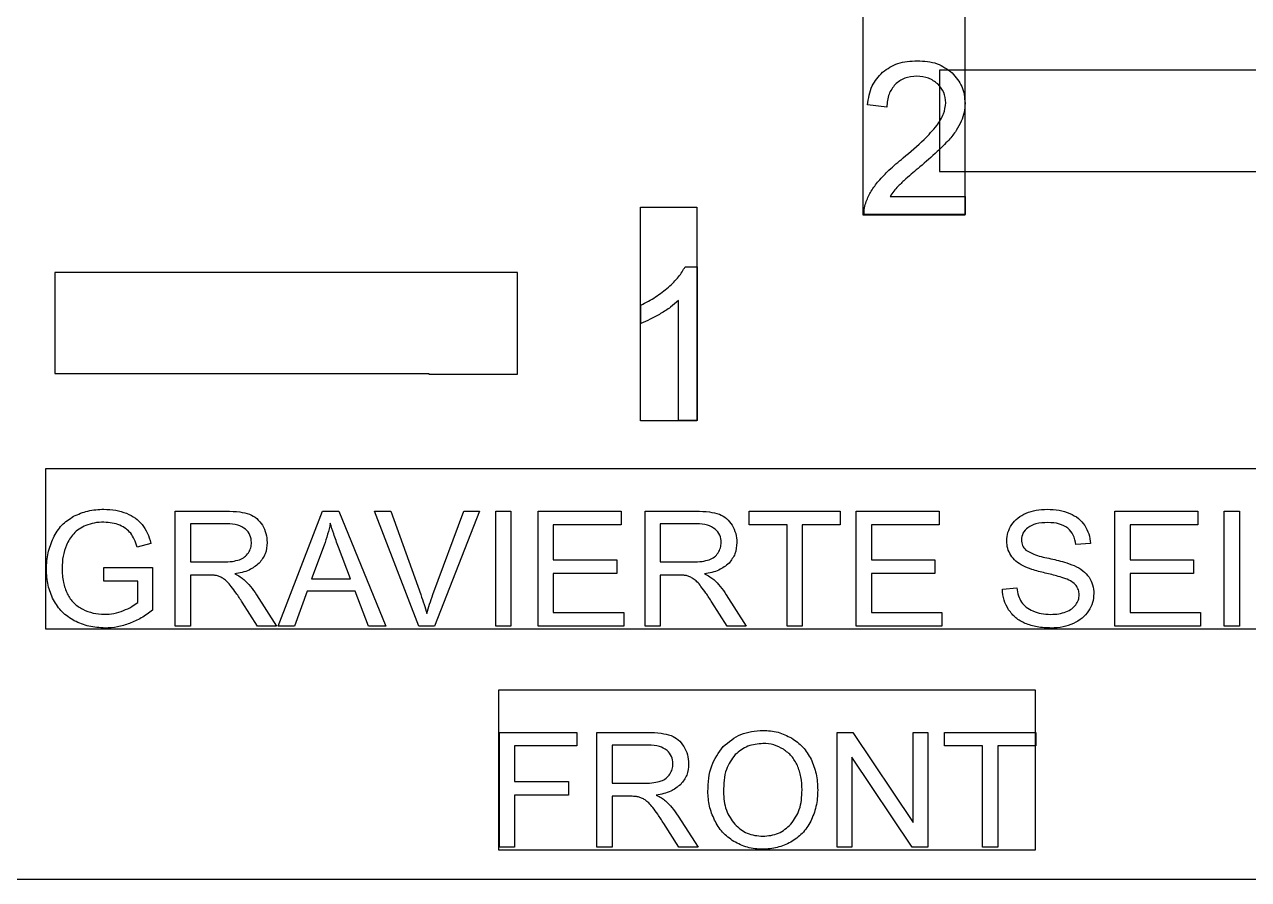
# Model space of a CAD drawing. Header units: millimetres. Extents: x -270 to -4, y 9 to 185.
# Drawn here: x -117.85 to -93.64, y 8.75 to 25.66 of the extents above; entities that cross this region are included whole.
import ezdxf

# ---------------------------------------------------------------- set-up
doc = ezdxf.new("R2010")
doc.units = ezdxf.units.MM
doc.layers.get('0').update_dxf_attribs({"linetype": 'CONTINUOUS'})

msp = doc.modelspace()

# ---------------------------------------------------------------- linework, layer by layer
for p, q in [((-100.79, 24.03), (-101.172, 24.07)), ((-100.726, 22.261), (-99.239, 22.261)), ((-99.239, 22.261), (-99.239, 21.903)), ((-99.239, 21.903), (-101.242, 21.903)), ((-104.78, 20.87), (-104.54, 20.87)), ((-104.54, 20.87), (-104.54, 17.828)), ((-105.656, 19.75), (-105.656, 20.11)), ((-104.912, 17.828), (-104.912, 20.199)), ((-104.54, 17.828), (-104.912, 17.828)), ((-114.866, 13.76), (-114.866, 16.033)), ((-114.866, 16.033), (-113.859, 16.033)), ((-112.828, 13.76), (-111.955, 16.033)), ((-111.955, 16.033), (-111.631, 16.033)), ((-111.631, 16.033), (-110.701, 13.76)), ((-110.046, 13.76), (-110.927, 16.033)), ((-110.927, 16.033), (-110.601, 16.033)), ((-110.601, 16.033), (-110.011, 14.382)), ((-109.769, 14.382), (-109.155, 16.033)), ((-108.848, 16.033), (-109.738, 13.76)), ((-109.155, 16.033), (-108.848, 16.033)), ((-108.527, 13.76), (-108.527, 16.033)), ((-108.527, 16.033), (-108.226, 16.033)), ((-108.226, 16.033), (-108.226, 13.76)), ((-107.69, 13.76), (-107.69, 16.033)), ((-107.69, 16.033), (-106.047, 16.033)), ((-106.047, 16.033), (-106.047, 15.765)), ((-105.574, 13.76), (-105.574, 16.033)), ((-105.574, 16.033), (-104.566, 16.033)), ((-103.513, 15.765), (-103.513, 16.033)), ((-103.513, 16.033), (-101.712, 16.033)), ((-101.712, 16.033), (-101.712, 15.765)), ((-101.397, 13.76), (-101.397, 16.033)), ((-101.397, 16.033), (-99.754, 16.033)), ((-99.754, 16.033), (-99.754, 15.765)), ((-96.28, 13.76), (-96.28, 16.033)), ((-96.28, 16.033), (-94.636, 16.033)), ((-94.636, 16.033), (-94.636, 15.765)), ((-94.117, 13.76), (-94.117, 16.033)), ((-94.117, 16.033), (-93.816, 16.033)), ((-93.816, 16.033), (-93.816, 13.76)), ((-113.846, 15.782), (-114.565, 15.782)), ((-114.565, 15.782), (-114.565, 15.03)), ((-106.047, 15.765), (-107.389, 15.765)), ((-107.389, 15.765), (-107.389, 15.069)), ((-104.554, 15.782), (-105.273, 15.782)), ((-105.273, 15.782), (-105.273, 15.03)), ((-102.765, 15.765), (-103.513, 15.765)), ((-102.765, 13.76), (-102.765, 15.765)), ((-101.712, 15.765), (-102.464, 15.765)), ((-102.464, 15.765), (-102.464, 13.76)), ((-99.754, 15.765), (-101.097, 15.765)), ((-101.097, 15.765), (-101.097, 15.069)), ((-94.636, 15.765), (-95.979, 15.765)), ((-95.979, 15.765), (-95.979, 15.069)), ((-115.348, 15.397), (-115.62, 15.323)), ((-111.922, 15.36), (-112.172, 14.694)), ((-111.401, 14.694), (-111.639, 15.323)), ((-96.765, 15.393), (-97.053, 15.371)), ((-114.565, 15.03), (-113.919, 15.03)), ((-107.389, 15.069), (-106.132, 15.069)), ((-106.132, 15.069), (-106.132, 14.802)), ((-105.273, 15.03), (-104.627, 15.03)), ((-101.097, 15.069), (-99.839, 15.069)), ((-99.839, 15.069), (-99.839, 14.802)), ((-95.979, 15.069), (-94.722, 15.069)), ((-94.722, 15.069), (-94.722, 14.802)), ((-116.277, 14.918), (-115.314, 14.92)), ((-116.277, 14.652), (-116.277, 14.918)), ((-115.314, 14.92), (-115.314, 14.077)), ((-106.132, 14.802), (-107.389, 14.802)), ((-107.389, 14.802), (-107.389, 14.029)), ((-99.839, 14.802), (-101.097, 14.802)), ((-101.097, 14.802), (-101.097, 14.029)), ((-94.722, 14.802), (-95.979, 14.802)), ((-95.979, 14.802), (-95.979, 14.029)), ((-115.609, 14.652), (-116.277, 14.652)), ((-115.609, 14.229), (-115.609, 14.652)), ((-114.217, 14.77), (-114.565, 14.77)), ((-114.565, 14.77), (-114.565, 13.76)), ((-112.172, 14.694), (-111.401, 14.694)), ((-104.924, 14.77), (-105.273, 14.77)), ((-105.273, 14.77), (-105.273, 13.76)), ((-113.259, 14.379), (-112.863, 13.76)), ((-112.259, 14.449), (-112.508, 13.76)), ((-111.308, 14.449), (-112.259, 14.449)), ((-111.043, 13.76), (-111.308, 14.449)), ((-103.966, 14.379), (-103.571, 13.76)), ((-98.506, 14.491), (-98.222, 14.515)), ((-113.242, 13.76), (-113.542, 14.233)), ((-103.949, 13.76), (-104.25, 14.233)), ((-107.389, 14.029), (-105.994, 14.029)), ((-105.994, 14.029), (-105.994, 13.76)), ((-101.097, 14.029), (-99.701, 14.029)), ((-99.701, 14.029), (-99.701, 13.76)), ((-95.979, 14.029), (-94.584, 14.029)), ((-94.584, 14.029), (-94.584, 13.76)), ((-114.565, 13.76), (-114.866, 13.76)), ((-112.863, 13.76), (-113.242, 13.76)), ((-112.508, 13.76), (-112.828, 13.76)), ((-110.701, 13.76), (-111.043, 13.76)), ((-109.738, 13.76), (-110.046, 13.76)), ((-108.226, 13.76), (-108.527, 13.76)), ((-105.994, 13.76), (-107.69, 13.76)), ((-105.273, 13.76), (-105.574, 13.76)), ((-103.571, 13.76), (-103.949, 13.76)), ((-102.464, 13.76), (-102.765, 13.76)), ((-99.701, 13.76), (-101.397, 13.76)), ((-94.584, 13.76), (-96.28, 13.76)), ((-93.816, 13.76), (-94.117, 13.76)), ((-108.456, 9.383), (-108.456, 11.656)), ((-108.456, 11.656), (-106.923, 11.656)), ((-106.923, 11.656), (-106.923, 11.388)), ((-106.528, 9.383), (-106.528, 11.656)), ((-106.528, 11.656), (-105.52, 11.656)), ((-101.773, 9.383), (-101.773, 11.656)), ((-101.773, 11.656), (-101.465, 11.656)), ((-101.465, 11.656), (-100.271, 9.871)), ((-100.271, 9.871), (-100.271, 11.656)), ((-100.271, 11.656), (-99.983, 11.656)), ((-99.983, 11.656), (-99.983, 9.383)), ((-99.648, 11.388), (-99.648, 11.656)), ((-99.648, 11.656), (-97.846, 11.656)), ((-97.846, 11.656), (-97.846, 11.388)), ((-106.923, 11.388), (-108.156, 11.388)), ((-108.156, 11.388), (-108.156, 10.684)), ((-105.508, 11.405), (-106.227, 11.405)), ((-106.227, 11.405), (-106.227, 10.653)), ((-98.899, 11.388), (-99.648, 11.388)), ((-98.899, 9.383), (-98.899, 11.388)), ((-97.846, 11.388), (-98.598, 11.388)), ((-98.598, 11.388), (-98.598, 9.383)), ((-100.291, 9.383), (-101.485, 11.169)), ((-101.485, 11.169), (-101.485, 9.383)), ((-108.156, 10.684), (-107.089, 10.684)), ((-107.089, 10.684), (-107.089, 10.416)), ((-107.089, 10.416), (-108.156, 10.416)), ((-108.156, 10.416), (-108.156, 9.383)), ((-106.227, 10.653), (-105.581, 10.653)), ((-105.878, 10.392), (-106.227, 10.392)), ((-106.227, 10.392), (-106.227, 9.383)), ((-104.92, 10.002), (-104.525, 9.383)), ((-104.903, 9.383), (-105.204, 9.856)), ((-108.156, 9.383), (-108.456, 9.383)), ((-106.227, 9.383), (-106.528, 9.383)), ((-104.525, 9.383), (-104.903, 9.383)), ((-101.485, 9.383), (-101.773, 9.383)), ((-99.983, 9.383), (-100.291, 9.383)), ((-98.598, 9.383), (-98.899, 9.383))]:
    msp.add_line(p, q)
msp.add_lwpolyline([(-71.95, 62.766), (-71.95, 12.746, -0.414214), (-75.95, 8.746), (-131.9, 8.746, -0.414214), (-135.9, 12.746), (-135.9, 62.766, -0.414214), (-131.9, 66.766), (-75.95, 66.766, -0.414214)], format="xyb", close=True)
for points in [[(-99.249, 21.893), (-101.256, 21.893), (-101.256, 26.127), (-99.249, 26.127)], [(-90.6, 24.756), (-99.75, 24.756), (-99.75, 22.756), (-90.6, 22.756)], [(-104.55, 17.818), (-105.666, 17.818), (-105.666, 22.051), (-104.55, 22.051)], [(-108.1, 20.756), (-117.25, 20.756), (-117.25, 18.756), (-109.85, 18.756), (-109.85, 18.746), (-108.1, 18.746)], [(-89.654, 13.702), (-117.426, 13.702), (-117.426, 16.877), (-89.654, 16.877)], [(-97.856, 9.324), (-108.466, 9.324), (-108.466, 12.499), (-97.856, 12.499)]]:
    msp.add_lwpolyline(points, close=True)
for points, knots in [([(-100.876, 24.722), (-100.779, 24.787), (-100.572, 24.927), (-100.322, 24.939), (-100.188, 24.946)], [0, 0, 0, 0, 0.03441476, 0.07362669, 0.07362669, 0.07362669, 0.07362669]), ([(-100.188, 24.946), (-100.053, 24.939), (-99.799, 24.925), (-99.594, 24.775), (-99.498, 24.704)], [0, 0, 0, 0, 0.03953246, 0.07456592, 0.07456592, 0.07456592, 0.07456592]), ([(-101.172, 24.07), (-101.153, 24.201), (-101.117, 24.448), (-100.953, 24.635), (-100.876, 24.722)], [0, 0, 0, 0, 0.03884099, 0.0729802, 0.0729802, 0.0729802, 0.0729802]), ([(-99.498, 24.704), (-99.424, 24.619), (-99.274, 24.446), (-99.254, 24.219), (-99.243, 24.105)], [0, 0, 0, 0, 0.03311878, 0.06659398, 0.06659398, 0.06659398, 0.06659398]), ([(-100.626, 24.477), (-100.673, 24.415), (-100.774, 24.284), (-100.784, 24.118), (-100.79, 24.03)], [0, 0, 0, 0, 0.02273815, 0.04850521, 0.04850521, 0.04850521, 0.04850521]), ([(-100.196, 24.638), (-100.28, 24.633), (-100.44, 24.622), (-100.566, 24.524), (-100.626, 24.477)], [0, 0, 0, 0, 0.02451817, 0.04687992, 0.04687992, 0.04687992, 0.04687992]), ([(-99.784, 24.486), (-99.842, 24.531), (-99.964, 24.623), (-100.117, 24.633), (-100.196, 24.638)], [0, 0, 0, 0, 0.02148624, 0.0448193, 0.0448193, 0.0448193, 0.0448193]), ([(-99.626, 24.113), (-99.632, 24.184), (-99.645, 24.325), (-99.738, 24.433), (-99.784, 24.486)], [0, 0, 0, 0, 0.02076612, 0.04143195, 0.04143195, 0.04143195, 0.04143195]), ([(-99.799, 23.666), (-99.749, 23.74), (-99.656, 23.876), (-99.635, 24.039), (-99.626, 24.113)], [0, 0, 0, 0, 0.02644977, 0.04860902, 0.04860902, 0.04860902, 0.04860902]), ([(-99.243, 24.105), (-99.247, 24.044), (-99.253, 23.921), (-99.296, 23.806), (-99.318, 23.747)], [0, 0, 0, 0, 0.01813076, 0.03671367, 0.03671367, 0.03671367, 0.03671367]), ([(-99.318, 23.747), (-99.349, 23.686), (-99.416, 23.552), (-99.513, 23.439), (-99.565, 23.377)], [0, 0, 0, 0, 0.02057171, 0.04463158, 0.04463158, 0.04463158, 0.04463158]), ([(-100.467, 23.024), (-100.325, 23.14), (-100.085, 23.337), (-99.882, 23.571), (-99.799, 23.666)], [0, 0, 0, 0, 0.05505679, 0.09275372, 0.09275372, 0.09275372, 0.09275372]), ([(-99.565, 23.377), (-99.64, 23.299), (-99.822, 23.112), (-100.022, 22.943), (-100.138, 22.844)], [0, 0, 0, 0, 0.03253959, 0.07836251, 0.07836251, 0.07836251, 0.07836251]), ([(-100.954, 22.565), (-100.887, 22.638), (-100.735, 22.802), (-100.563, 22.944), (-100.467, 23.024)], [0, 0, 0, 0, 0.02969476, 0.06696162, 0.06696162, 0.06696162, 0.06696162]), ([(-100.138, 22.844), (-100.231, 22.767), (-100.378, 22.644), (-100.517, 22.512), (-100.568, 22.463)], [0, 0, 0, 0, 0.03622573, 0.05748493, 0.05748493, 0.05748493, 0.05748493]), ([(-101.199, 22.162), (-101.168, 22.231), (-101.105, 22.376), (-101.006, 22.5), (-100.954, 22.565)], [0, 0, 0, 0, 0.02261427, 0.04734407, 0.04734407, 0.04734407, 0.04734407]), ([(-100.568, 22.463), (-100.598, 22.43), (-100.656, 22.367), (-100.703, 22.295), (-100.726, 22.261)], [0, 0, 0, 0, 0.01328137, 0.02558821, 0.02558821, 0.02558821, 0.02558821]), ([(-101.242, 21.903), (-101.242, 21.948), (-101.24, 22.036), (-101.213, 22.12), (-101.199, 22.162)], [0, 0, 0, 0, 0.01320674, 0.02633236, 0.02633236, 0.02633236, 0.02633236]), ([(-105.111, 20.465), (-105.04, 20.531), (-104.911, 20.651), (-104.821, 20.802), (-104.78, 20.87)], [0, 0, 0, 0, 0.0286513, 0.05252962, 0.05252962, 0.05252962, 0.05252962]), ([(-105.656, 20.11), (-105.557, 20.16), (-105.362, 20.259), (-105.193, 20.398), (-105.111, 20.465)], [0, 0, 0, 0, 0.03344834, 0.06530282, 0.06530282, 0.06530282, 0.06530282]), ([(-104.912, 20.199), (-104.963, 20.154), (-105.073, 20.059), (-105.198, 19.983), (-105.265, 19.942)], [0, 0, 0, 0, 0.0201342, 0.04364819, 0.04364819, 0.04364819, 0.04364819]), ([(-105.265, 19.942), (-105.333, 19.903), (-105.459, 19.831), (-105.594, 19.775), (-105.656, 19.75)], [0, 0, 0, 0, 0.02353911, 0.04367511, 0.04367511, 0.04367511, 0.04367511]), ([(-116.878, 15.932), (-116.786, 15.973), (-116.595, 16.057), (-116.387, 16.067), (-116.279, 16.072)], [0, 0, 0, 0, 0.02991176, 0.06207628, 0.06207628, 0.06207628, 0.06207628]), ([(-116.279, 16.072), (-116.2, 16.069), (-116.047, 16.064), (-115.903, 16.015), (-115.833, 15.992)], [0, 0, 0, 0, 0.0235523, 0.04548877, 0.04548877, 0.04548877, 0.04548877]), ([(-115.833, 15.992), (-115.771, 15.964), (-115.652, 15.91), (-115.563, 15.815), (-115.52, 15.77)], [0, 0, 0, 0, 0.02017559, 0.03868248, 0.03868248, 0.03868248, 0.03868248]), ([(-113.859, 16.033), (-113.769, 16.032), (-113.612, 16.031), (-113.461, 15.99), (-113.397, 15.972)], [0, 0, 0, 0, 0.02678636, 0.04677729, 0.04677729, 0.04677729, 0.04677729]), ([(-104.566, 16.033), (-104.476, 16.032), (-104.319, 16.031), (-104.169, 15.99), (-104.104, 15.972)], [0, 0, 0, 0, 0.02678636, 0.04677723, 0.04677723, 0.04677723, 0.04677723]), ([(-98.321, 15.767), (-98.284, 15.814), (-98.207, 15.912), (-98.094, 15.966), (-98.036, 15.994)], [0, 0, 0, 0, 0.01781833, 0.03689379, 0.03689379, 0.03689379, 0.03689379]), ([(-98.036, 15.994), (-97.971, 16.017), (-97.836, 16.064), (-97.693, 16.069), (-97.619, 16.072)], [0, 0, 0, 0, 0.0206406, 0.04262409, 0.04262409, 0.04262409, 0.04262409]), ([(-97.619, 16.072), (-97.539, 16.069), (-97.386, 16.064), (-97.242, 16.014), (-97.173, 15.99)], [0, 0, 0, 0, 0.02386439, 0.04553532, 0.04553532, 0.04553532, 0.04553532]), ([(-97.173, 15.99), (-97.113, 15.961), (-96.996, 15.903), (-96.916, 15.801), (-96.877, 15.751)], [0, 0, 0, 0, 0.0198149, 0.03858208, 0.03858208, 0.03858208, 0.03858208]), ([(-117.278, 15.505), (-117.227, 15.594), (-117.129, 15.769), (-116.961, 15.879), (-116.878, 15.932)], [0, 0, 0, 0, 0.03023307, 0.05922923, 0.05922923, 0.05922923, 0.05922923]), ([(-116.634, 15.752), (-116.681, 15.73), (-116.771, 15.688), (-116.842, 15.619), (-116.876, 15.587)], [0, 0, 0, 0, 0.01540606, 0.02952897, 0.02952897, 0.02952897, 0.02952897]), ([(-116.277, 15.814), (-116.342, 15.813), (-116.464, 15.809), (-116.579, 15.77), (-116.634, 15.752)], [0, 0, 0, 0, 0.01928763, 0.03638213, 0.03638213, 0.03638213, 0.03638213]), ([(-115.964, 15.755), (-116.013, 15.772), (-116.114, 15.808), (-116.222, 15.812), (-116.277, 15.814)], [0, 0, 0, 0, 0.01554146, 0.03204217, 0.03204217, 0.03204217, 0.03204217]), ([(-115.747, 15.596), (-115.776, 15.628), (-115.838, 15.695), (-115.92, 15.734), (-115.964, 15.755)], [0, 0, 0, 0, 0.01284116, 0.02712913, 0.02712913, 0.02712913, 0.02712913]), ([(-115.52, 15.77), (-115.484, 15.716), (-115.407, 15.601), (-115.369, 15.468), (-115.348, 15.397)], [0, 0, 0, 0, 0.01921618, 0.0412181, 0.0412181, 0.0412181, 0.0412181]), ([(-113.476, 15.678), (-113.525, 15.708), (-113.638, 15.778), (-113.771, 15.78), (-113.846, 15.782)], [0, 0, 0, 0, 0.01698753, 0.03901961, 0.03901961, 0.03901961, 0.03901961]), ([(-113.397, 15.972), (-113.346, 15.947), (-113.244, 15.897), (-113.178, 15.803), (-113.144, 15.756)], [0, 0, 0, 0, 0.01655401, 0.03373385, 0.03373385, 0.03373385, 0.03373385]), ([(-113.144, 15.756), (-113.116, 15.702), (-113.061, 15.595), (-113.053, 15.474), (-113.049, 15.413)], [0, 0, 0, 0, 0.01779169, 0.03589141, 0.03589141, 0.03589141, 0.03589141]), ([(-111.8, 15.794), (-111.816, 15.721), (-111.848, 15.574), (-111.897, 15.432), (-111.922, 15.36)], [0, 0, 0, 0, 0.02240125, 0.04513714, 0.04513714, 0.04513714, 0.04513714]), ([(-111.639, 15.323), (-111.671, 15.41), (-111.729, 15.565), (-111.778, 15.724), (-111.8, 15.794)], [0, 0, 0, 0, 0.02778155, 0.0498204, 0.0498204, 0.0498204, 0.0498204]), ([(-104.184, 15.678), (-104.233, 15.708), (-104.346, 15.778), (-104.479, 15.78), (-104.554, 15.782)], [0, 0, 0, 0, 0.01698751, 0.03901967, 0.03901967, 0.03901967, 0.03901967]), ([(-104.104, 15.972), (-104.054, 15.947), (-103.951, 15.897), (-103.885, 15.803), (-103.851, 15.756)], [0, 0, 0, 0, 0.01655401, 0.03373383, 0.03373383, 0.03373383, 0.03373383]), ([(-103.851, 15.756), (-103.824, 15.702), (-103.768, 15.595), (-103.761, 15.474), (-103.757, 15.413)], [0, 0, 0, 0, 0.01779169, 0.03589141, 0.03589141, 0.03589141, 0.03589141]), ([(-98.419, 15.446), (-98.415, 15.502), (-98.406, 15.617), (-98.35, 15.717), (-98.321, 15.767)], [0, 0, 0, 0, 0.01682439, 0.03398832, 0.03398832, 0.03398832, 0.03398832]), ([(-97.607, 15.807), (-97.687, 15.806), (-97.829, 15.803), (-97.952, 15.736), (-98.004, 15.707)], [0, 0, 0, 0, 0.02371589, 0.04155056, 0.04155056, 0.04155056, 0.04155056]), ([(-97.211, 15.697), (-97.265, 15.729), (-97.386, 15.801), (-97.528, 15.805), (-97.607, 15.807)], [0, 0, 0, 0, 0.01854594, 0.04171258, 0.04171258, 0.04171258, 0.04171258]), ([(-96.877, 15.751), (-96.846, 15.696), (-96.784, 15.584), (-96.771, 15.457), (-96.765, 15.393)], [0, 0, 0, 0, 0.01865432, 0.03787129, 0.03787129, 0.03787129, 0.03787129]), ([(-117.416, 14.886), (-117.411, 14.994), (-117.4, 15.209), (-117.318, 15.407), (-117.278, 15.505)], [0, 0, 0, 0, 0.03225874, 0.06388253, 0.06388253, 0.06388253, 0.06388253]), ([(-116.876, 15.587), (-116.905, 15.552), (-116.962, 15.483), (-117.001, 15.402), (-117.02, 15.362)], [0, 0, 0, 0, 0.01350744, 0.0267606, 0.0267606, 0.0267606, 0.0267606]), ([(-115.62, 15.323), (-115.636, 15.376), (-115.667, 15.472), (-115.722, 15.557), (-115.747, 15.596)], [0, 0, 0, 0, 0.01653008, 0.03022279, 0.03022279, 0.03022279, 0.03022279]), ([(-113.359, 15.413), (-113.364, 15.464), (-113.373, 15.566), (-113.442, 15.641), (-113.476, 15.678)], [0, 0, 0, 0, 0.01497766, 0.02970175, 0.02970175, 0.02970175, 0.02970175]), ([(-104.067, 15.413), (-104.072, 15.464), (-104.081, 15.566), (-104.15, 15.641), (-104.184, 15.678)], [0, 0, 0, 0, 0.01497765, 0.02970174, 0.02970174, 0.02970174, 0.02970174]), ([(-98.004, 15.707), (-98.041, 15.673), (-98.111, 15.607), (-98.123, 15.512), (-98.129, 15.466)], [0, 0, 0, 0, 0.01446346, 0.027911, 0.027911, 0.027911, 0.027911]), ([(-97.053, 15.371), (-97.064, 15.437), (-97.085, 15.562), (-97.17, 15.654), (-97.211, 15.697)], [0, 0, 0, 0, 0.01958825, 0.03688876, 0.03688876, 0.03688876, 0.03688876]), ([(-117.02, 15.362), (-117.045, 15.289), (-117.097, 15.141), (-117.103, 14.984), (-117.106, 14.904)], [0, 0, 0, 0, 0.02291975, 0.04677694, 0.04677694, 0.04677694, 0.04677694]), ([(-113.42, 15.209), (-113.402, 15.241), (-113.367, 15.304), (-113.362, 15.377), (-113.359, 15.413)], [0, 0, 0, 0, 0.01078578, 0.02149315, 0.02149315, 0.02149315, 0.02149315]), ([(-113.049, 15.413), (-113.055, 15.336), (-113.067, 15.184), (-113.16, 15.064), (-113.206, 15.005)], [0, 0, 0, 0, 0.02262667, 0.04452844, 0.04452844, 0.04452844, 0.04452844]), ([(-104.127, 15.209), (-104.11, 15.241), (-104.075, 15.304), (-104.069, 15.377), (-104.067, 15.413)], [0, 0, 0, 0, 0.01078571, 0.02149309, 0.02149309, 0.02149309, 0.02149309]), ([(-103.757, 15.413), (-103.763, 15.336), (-103.775, 15.184), (-103.868, 15.064), (-103.913, 15.005)], [0, 0, 0, 0, 0.02262667, 0.04452841, 0.04452841, 0.04452841, 0.04452841]), ([(-98.339, 15.163), (-98.363, 15.206), (-98.41, 15.295), (-98.416, 15.395), (-98.419, 15.446)], [0, 0, 0, 0, 0.01466855, 0.02970384, 0.02970384, 0.02970384, 0.02970384]), ([(-98.129, 15.466), (-98.126, 15.427), (-98.119, 15.35), (-98.067, 15.292), (-98.041, 15.264)], [0, 0, 0, 0, 0.01137864, 0.02254886, 0.02254886, 0.02254886, 0.02254886]), ([(-98.041, 15.264), (-97.989, 15.235), (-97.848, 15.157), (-97.689, 15.123), (-97.587, 15.102)], [0, 0, 0, 0, 0.01760208, 0.04838246, 0.04838246, 0.04838246, 0.04838246]), ([(-113.919, 15.03), (-113.857, 15.031), (-113.748, 15.032), (-113.643, 15.06), (-113.597, 15.073)], [0, 0, 0, 0, 0.01840188, 0.03264067, 0.03264067, 0.03264067, 0.03264067]), ([(-113.597, 15.073), (-113.56, 15.089), (-113.49, 15.119), (-113.443, 15.18), (-113.42, 15.209)], [0, 0, 0, 0, 0.01163657, 0.02263608, 0.02263608, 0.02263608, 0.02263608]), ([(-104.627, 15.03), (-104.565, 15.031), (-104.456, 15.032), (-104.35, 15.06), (-104.304, 15.073)], [0, 0, 0, 0, 0.01840188, 0.03264067, 0.03264067, 0.03264067, 0.03264067]), ([(-104.304, 15.073), (-104.268, 15.089), (-104.198, 15.119), (-104.15, 15.18), (-104.127, 15.209)], [0, 0, 0, 0, 0.01163649, 0.02263608, 0.02263608, 0.02263608, 0.02263608]), ([(-98.097, 14.951), (-98.147, 14.98), (-98.241, 15.035), (-98.308, 15.121), (-98.339, 15.163)], [0, 0, 0, 0, 0.01711853, 0.03247737, 0.03247737, 0.03247737, 0.03247737]), ([(-97.587, 15.102), (-97.484, 15.079), (-97.313, 15.041), (-97.149, 14.981), (-97.084, 14.957)], [0, 0, 0, 0, 0.03187093, 0.05240137, 0.05240137, 0.05240137, 0.05240137]), ([(-117.277, 14.28), (-117.318, 14.374), (-117.401, 14.568), (-117.411, 14.778), (-117.416, 14.886)], [0, 0, 0, 0, 0.03056629, 0.06265375, 0.06265375, 0.06265375, 0.06265375]), ([(-117.106, 14.904), (-117.103, 14.81), (-117.098, 14.634), (-117.032, 14.472), (-117.002, 14.396)], [0, 0, 0, 0, 0.02802766, 0.05227718, 0.05227718, 0.05227718, 0.05227718]), ([(-113.206, 15.005), (-113.27, 14.954), (-113.412, 14.842), (-113.591, 14.811), (-113.69, 14.794)], [0, 0, 0, 0, 0.02410124, 0.05352598, 0.05352598, 0.05352598, 0.05352598]), ([(-113.69, 14.794), (-113.654, 14.777), (-113.589, 14.745), (-113.533, 14.701), (-113.508, 14.681)], [0, 0, 0, 0, 0.01194898, 0.02142939, 0.02142939, 0.02142939, 0.02142939]), ([(-103.913, 15.005), (-103.977, 14.954), (-104.119, 14.842), (-104.298, 14.811), (-104.397, 14.794)], [0, 0, 0, 0, 0.02410124, 0.05352598, 0.05352598, 0.05352598, 0.05352598]), ([(-104.397, 14.794), (-104.361, 14.777), (-104.297, 14.745), (-104.241, 14.701), (-104.216, 14.681)], [0, 0, 0, 0, 0.01194901, 0.02142937, 0.02142937, 0.02142937, 0.02142937]), ([(-97.658, 14.809), (-97.748, 14.831), (-97.898, 14.866), (-98.04, 14.927), (-98.097, 14.951)], [0, 0, 0, 0, 0.02761045, 0.04617881, 0.04617881, 0.04617881, 0.04617881]), ([(-97.253, 14.698), (-97.302, 14.714), (-97.435, 14.757), (-97.572, 14.789), (-97.658, 14.809)], [0, 0, 0, 0, 0.01537893, 0.04196696, 0.04196696, 0.04196696, 0.04196696]), ([(-97.084, 14.957), (-97.024, 14.926), (-96.91, 14.869), (-96.829, 14.771), (-96.791, 14.725)], [0, 0, 0, 0, 0.02012324, 0.03771201, 0.03771201, 0.03771201, 0.03771201]), ([(-114.049, 14.759), (-114.072, 14.762), (-114.127, 14.77), (-114.183, 14.77), (-114.217, 14.77)], [0, 0, 0, 0, 0.00679272, 0.0167958, 0.0167958, 0.0167958, 0.0167958]), ([(-113.912, 14.698), (-113.934, 14.712), (-113.977, 14.737), (-114.026, 14.752), (-114.049, 14.759)], [0, 0, 0, 0, 0.00773453, 0.01504552, 0.01504552, 0.01504552, 0.01504552]), ([(-113.759, 14.546), (-113.785, 14.578), (-113.83, 14.635), (-113.887, 14.679), (-113.912, 14.698)], [0, 0, 0, 0, 0.01226325, 0.02160742, 0.02160742, 0.02160742, 0.02160742]), ([(-113.542, 14.233), (-113.582, 14.294), (-113.651, 14.401), (-113.727, 14.502), (-113.759, 14.546)], [0, 0, 0, 0, 0.02169222, 0.03811105, 0.03811105, 0.03811105, 0.03811105]), ([(-113.508, 14.681), (-113.464, 14.637), (-113.371, 14.544), (-113.297, 14.436), (-113.259, 14.379)], [0, 0, 0, 0, 0.01869863, 0.03928057, 0.03928057, 0.03928057, 0.03928057]), ([(-104.757, 14.759), (-104.779, 14.762), (-104.835, 14.77), (-104.891, 14.77), (-104.924, 14.77)], [0, 0, 0, 0, 0.00679261, 0.0167958, 0.0167958, 0.0167958, 0.0167958]), ([(-104.62, 14.698), (-104.642, 14.712), (-104.685, 14.737), (-104.733, 14.752), (-104.757, 14.759)], [0, 0, 0, 0, 0.00773456, 0.01504557, 0.01504557, 0.01504557, 0.01504557]), ([(-104.467, 14.546), (-104.492, 14.578), (-104.538, 14.635), (-104.595, 14.679), (-104.62, 14.698)], [0, 0, 0, 0, 0.01226323, 0.02160741, 0.02160741, 0.02160741, 0.02160741]), ([(-104.25, 14.233), (-104.289, 14.294), (-104.358, 14.401), (-104.434, 14.502), (-104.467, 14.546)], [0, 0, 0, 0, 0.02169227, 0.0381111, 0.0381111, 0.0381111, 0.0381111]), ([(-104.216, 14.681), (-104.171, 14.637), (-104.079, 14.544), (-104.005, 14.436), (-103.966, 14.379)], [0, 0, 0, 0, 0.01869865, 0.03928063, 0.03928063, 0.03928063, 0.03928063]), ([(-97.049, 14.564), (-97.075, 14.59), (-97.133, 14.649), (-97.211, 14.681), (-97.253, 14.698)], [0, 0, 0, 0, 0.01102048, 0.02468751, 0.02468751, 0.02468751, 0.02468751]), ([(-96.987, 14.377), (-96.989, 14.412), (-96.994, 14.479), (-97.031, 14.536), (-97.049, 14.564)], [0, 0, 0, 0, 0.010138, 0.01996994, 0.01996994, 0.01996994, 0.01996994]), ([(-96.791, 14.725), (-96.764, 14.676), (-96.707, 14.576), (-96.7, 14.461), (-96.697, 14.402)], [0, 0, 0, 0, 0.0166792, 0.03406829, 0.03406829, 0.03406829, 0.03406829]), ([(-117.002, 14.396), (-116.963, 14.332), (-116.887, 14.206), (-116.76, 14.13), (-116.697, 14.092)], [0, 0, 0, 0, 0.02197554, 0.04360846, 0.04360846, 0.04360846, 0.04360846]), ([(-110.011, 14.382), (-109.988, 14.318), (-109.945, 14.195), (-109.909, 14.07), (-109.891, 14.01)], [0, 0, 0, 0, 0.02030888, 0.03908188, 0.03908188, 0.03908188, 0.03908188]), ([(-109.891, 14.01), (-109.873, 14.072), (-109.836, 14.197), (-109.791, 14.32), (-109.769, 14.382)], [0, 0, 0, 0, 0.01945635, 0.03917929, 0.03917929, 0.03917929, 0.03917929]), ([(-98.381, 14.082), (-98.416, 14.145), (-98.487, 14.272), (-98.499, 14.417), (-98.506, 14.491)], [0, 0, 0, 0, 0.02126487, 0.04314265, 0.04314265, 0.04314265, 0.04314265]), ([(-98.222, 14.515), (-98.214, 14.462), (-98.199, 14.364), (-98.151, 14.276), (-98.128, 14.236)], [0, 0, 0, 0, 0.01588024, 0.02972168, 0.02972168, 0.02972168, 0.02972168]), ([(-97.051, 14.183), (-97.032, 14.213), (-96.995, 14.273), (-96.989, 14.343), (-96.987, 14.377)], [0, 0, 0, 0, 0.01049609, 0.02075796, 0.02075796, 0.02075796, 0.02075796]), ([(-96.697, 14.402), (-96.701, 14.342), (-96.711, 14.221), (-96.77, 14.114), (-96.801, 14.06)], [0, 0, 0, 0, 0.0178056, 0.03611433, 0.03611433, 0.03611433, 0.03611433]), ([(-116.864, 13.865), (-116.949, 13.918), (-117.12, 14.024), (-117.225, 14.195), (-117.277, 14.28)], [0, 0, 0, 0, 0.02973314, 0.05926685, 0.05926685, 0.05926685, 0.05926685]), ([(-116.697, 14.092), (-116.629, 14.063), (-116.494, 14.005), (-116.346, 13.997), (-116.272, 13.993)], [0, 0, 0, 0, 0.02192064, 0.04392007, 0.04392007, 0.04392007, 0.04392007]), ([(-116.272, 13.993), (-116.207, 13.996), (-116.077, 14.003), (-115.953, 14.046), (-115.891, 14.068)], [0, 0, 0, 0, 0.01939248, 0.03905457, 0.03905457, 0.03905457, 0.03905457]), ([(-115.891, 14.068), (-115.835, 14.092), (-115.734, 14.134), (-115.647, 14.199), (-115.609, 14.229)], [0, 0, 0, 0, 0.01810778, 0.03256891, 0.03256891, 0.03256891, 0.03256891]), ([(-115.314, 14.077), (-115.387, 14.022), (-115.53, 13.915), (-115.693, 13.845), (-115.772, 13.811)], [0, 0, 0, 0, 0.02732768, 0.05306219, 0.05306219, 0.05306219, 0.05306219]), ([(-98.054, 13.811), (-98.12, 13.845), (-98.249, 13.911), (-98.337, 14.025), (-98.381, 14.082)], [0, 0, 0, 0, 0.0217452, 0.04292221, 0.04292221, 0.04292221, 0.04292221]), ([(-98.128, 14.236), (-98.099, 14.2), (-98.036, 14.125), (-97.947, 14.082), (-97.9, 14.059)], [0, 0, 0, 0, 0.01363861, 0.02919749, 0.02919749, 0.02919749, 0.02919749]), ([(-97.9, 14.059), (-97.845, 14.039), (-97.733, 13.998), (-97.613, 13.994), (-97.551, 13.991)], [0, 0, 0, 0, 0.01723101, 0.03571778, 0.03571778, 0.03571778, 0.03571778]), ([(-97.247, 14.042), (-97.207, 14.06), (-97.131, 14.093), (-97.077, 14.154), (-97.051, 14.183)], [0, 0, 0, 0, 0.01299409, 0.02436786, 0.02436786, 0.02436786, 0.02436786]), ([(-96.801, 14.06), (-96.84, 14.009), (-96.921, 13.904), (-97.039, 13.843), (-97.099, 13.811)], [0, 0, 0, 0, 0.01906699, 0.03931271, 0.03931271, 0.03931271, 0.03931271]), ([(-116.255, 13.722), (-116.363, 13.727), (-116.575, 13.738), (-116.769, 13.823), (-116.864, 13.865)], [0, 0, 0, 0, 0.0321559, 0.06298631, 0.06298631, 0.06298631, 0.06298631]), ([(-115.772, 13.811), (-115.85, 13.785), (-116.008, 13.733), (-116.173, 13.725), (-116.255, 13.722)], [0, 0, 0, 0, 0.02479295, 0.04938876, 0.04938876, 0.04938876, 0.04938876]), ([(-97.537, 13.722), (-97.632, 13.724), (-97.809, 13.728), (-97.977, 13.785), (-98.054, 13.811)], [0, 0, 0, 0, 0.02843993, 0.05274564, 0.05274564, 0.05274564, 0.05274564]), ([(-97.551, 13.991), (-97.497, 13.993), (-97.393, 13.996), (-97.294, 14.028), (-97.247, 14.042)], [0, 0, 0, 0, 0.01625095, 0.03094591, 0.03094591, 0.03094591, 0.03094591]), ([(-97.099, 13.811), (-97.167, 13.785), (-97.308, 13.731), (-97.459, 13.725), (-97.537, 13.722)], [0, 0, 0, 0, 0.02173107, 0.04495697, 0.04495697, 0.04495697, 0.04495697]), ([(-105.52, 11.656), (-105.43, 11.655), (-105.274, 11.654), (-105.123, 11.612), (-105.058, 11.595)], [0, 0, 0, 0, 0.02678633, 0.04677726, 0.04677726, 0.04677726, 0.04677726]), ([(-104.027, 11.376), (-103.917, 11.469), (-103.69, 11.661), (-103.394, 11.684), (-103.243, 11.696)], [0, 0, 0, 0, 0.04228255, 0.08665116, 0.08665116, 0.08665116, 0.08665116]), ([(-103.243, 11.696), (-103.141, 11.69), (-102.942, 11.679), (-102.763, 11.59), (-102.675, 11.546)], [0, 0, 0, 0, 0.03015596, 0.05925094, 0.05925094, 0.05925094, 0.05925094]), ([(-105.138, 11.301), (-105.187, 11.331), (-105.3, 11.4), (-105.433, 11.403), (-105.508, 11.405)], [0, 0, 0, 0, 0.01698756, 0.03901963, 0.03901963, 0.03901963, 0.03901963]), ([(-105.058, 11.595), (-105.008, 11.57), (-104.905, 11.519), (-104.839, 11.426), (-104.805, 11.378)], [0, 0, 0, 0, 0.01655401, 0.03373385, 0.03373385, 0.03373385, 0.03373385]), ([(-103.241, 11.437), (-103.344, 11.428), (-103.549, 11.41), (-103.71, 11.282), (-103.791, 11.218)], [0, 0, 0, 0, 0.03020945, 0.06034693, 0.06034693, 0.06034693, 0.06034693]), ([(-102.836, 11.323), (-102.898, 11.356), (-103.025, 11.424), (-103.169, 11.433), (-103.241, 11.437)], [0, 0, 0, 0, 0.02098454, 0.04254823, 0.04254823, 0.04254823, 0.04254823]), ([(-102.675, 11.546), (-102.596, 11.49), (-102.437, 11.379), (-102.339, 11.211), (-102.29, 11.126)], [0, 0, 0, 0, 0.02863348, 0.05756648, 0.05756648, 0.05756648, 0.05756648]), ([(-105.021, 11.036), (-105.026, 11.087), (-105.035, 11.188), (-105.104, 11.264), (-105.138, 11.301)], [0, 0, 0, 0, 0.01497766, 0.02970173, 0.02970173, 0.02970173, 0.02970173]), ([(-104.805, 11.378), (-104.778, 11.325), (-104.722, 11.217), (-104.715, 11.097), (-104.711, 11.036)], [0, 0, 0, 0, 0.01779169, 0.03589142, 0.03589142, 0.03589142, 0.03589142]), ([(-104.331, 10.49), (-104.322, 10.664), (-104.306, 10.99), (-104.116, 11.253), (-104.027, 11.376)], [0, 0, 0, 0, 0.05101149, 0.0954556, 0.0954556, 0.0954556, 0.0954556]), ([(-103.791, 11.218), (-103.858, 11.123), (-104.012, 10.906), (-104.018, 10.637), (-104.021, 10.485)], [0, 0, 0, 0, 0.03399287, 0.07833816, 0.07833816, 0.07833816, 0.07833816]), ([(-102.561, 11.002), (-102.596, 11.067), (-102.663, 11.195), (-102.779, 11.281), (-102.836, 11.323)], [0, 0, 0, 0, 0.02169998, 0.04269398, 0.04269398, 0.04269398, 0.04269398]), ([(-105.081, 10.832), (-105.064, 10.864), (-105.029, 10.927), (-105.024, 11), (-105.021, 11.036)], [0, 0, 0, 0, 0.01078576, 0.02149314, 0.02149314, 0.02149314, 0.02149314]), ([(-104.711, 11.036), (-104.717, 10.959), (-104.729, 10.807), (-104.822, 10.687), (-104.868, 10.628)], [0, 0, 0, 0, 0.02262667, 0.04452844, 0.04452844, 0.04452844, 0.04452844]), ([(-102.468, 10.518), (-102.471, 10.605), (-102.476, 10.772), (-102.534, 10.928), (-102.561, 11.002)], [0, 0, 0, 0, 0.02609237, 0.04962808, 0.04962808, 0.04962808, 0.04962808]), ([(-102.29, 11.126), (-102.251, 11.032), (-102.172, 10.837), (-102.162, 10.625), (-102.158, 10.516)], [0, 0, 0, 0, 0.03037282, 0.0628466, 0.0628466, 0.0628466, 0.0628466]), ([(-105.581, 10.653), (-105.519, 10.653), (-105.41, 10.655), (-105.304, 10.683), (-105.258, 10.695)], [0, 0, 0, 0, 0.01840185, 0.03264064, 0.03264064, 0.03264064, 0.03264064]), ([(-105.258, 10.695), (-105.222, 10.711), (-105.152, 10.742), (-105.104, 10.803), (-105.081, 10.832)], [0, 0, 0, 0, 0.0116366, 0.0226361, 0.0226361, 0.0226361, 0.0226361]), ([(-104.868, 10.628), (-104.931, 10.577), (-105.073, 10.464), (-105.253, 10.434), (-105.351, 10.417)], [0, 0, 0, 0, 0.02410124, 0.053526, 0.053526, 0.053526, 0.053526]), ([(-105.351, 10.417), (-105.315, 10.399), (-105.251, 10.368), (-105.195, 10.323), (-105.17, 10.304)], [0, 0, 0, 0, 0.01194898, 0.02142939, 0.02142939, 0.02142939, 0.02142939]), ([(-104.201, 9.923), (-104.239, 10.013), (-104.315, 10.195), (-104.326, 10.392), (-104.331, 10.49)], [0, 0, 0, 0, 0.02927268, 0.05859945, 0.05859945, 0.05859945, 0.05859945]), ([(-104.021, 10.485), (-104.015, 10.359), (-104.002, 10.121), (-103.864, 9.928), (-103.8, 9.838)], [0, 0, 0, 0, 0.03713558, 0.06967242, 0.06967242, 0.06967242, 0.06967242]), ([(-102.687, 9.84), (-102.623, 9.934), (-102.484, 10.137), (-102.473, 10.384), (-102.468, 10.518)], [0, 0, 0, 0, 0.0332326, 0.07249115, 0.07249115, 0.07249115, 0.07249115]), ([(-102.158, 10.516), (-102.163, 10.406), (-102.172, 10.191), (-102.256, 9.993), (-102.297, 9.898)], [0, 0, 0, 0, 0.0329352, 0.06386594, 0.06386594, 0.06386594, 0.06386594]), ([(-105.711, 10.381), (-105.733, 10.385), (-105.789, 10.392), (-105.845, 10.392), (-105.878, 10.392)], [0, 0, 0, 0, 0.00679269, 0.01679577, 0.01679577, 0.01679577, 0.01679577]), ([(-105.574, 10.321), (-105.596, 10.334), (-105.639, 10.36), (-105.687, 10.374), (-105.711, 10.381)], [0, 0, 0, 0, 0.00773451, 0.01504552, 0.01504552, 0.01504552, 0.01504552]), ([(-105.421, 10.169), (-105.447, 10.201), (-105.492, 10.258), (-105.549, 10.302), (-105.574, 10.321)], [0, 0, 0, 0, 0.01226327, 0.02160744, 0.02160744, 0.02160744, 0.02160744]), ([(-105.17, 10.304), (-105.126, 10.26), (-105.033, 10.167), (-104.959, 10.059), (-104.92, 10.002)], [0, 0, 0, 0, 0.01869865, 0.03928059, 0.03928059, 0.03928059, 0.03928059]), ([(-105.204, 9.856), (-105.243, 9.917), (-105.312, 10.023), (-105.388, 10.125), (-105.421, 10.169)], [0, 0, 0, 0, 0.02169223, 0.03811105, 0.03811105, 0.03811105, 0.03811105]), ([(-103.818, 9.499), (-103.897, 9.556), (-104.056, 9.669), (-104.152, 9.838), (-104.201, 9.923)], [0, 0, 0, 0, 0.02879694, 0.05768055, 0.05768055, 0.05768055, 0.05768055]), ([(-103.8, 9.838), (-103.721, 9.769), (-103.562, 9.63), (-103.352, 9.611), (-103.246, 9.602)], [0, 0, 0, 0, 0.03056955, 0.06165796, 0.06165796, 0.06165796, 0.06165796]), ([(-103.246, 9.602), (-103.138, 9.611), (-102.926, 9.63), (-102.766, 9.771), (-102.687, 9.84)], [0, 0, 0, 0, 0.03151799, 0.06222049, 0.06222049, 0.06222049, 0.06222049]), ([(-102.297, 9.898), (-102.348, 9.813), (-102.448, 9.645), (-102.612, 9.537), (-102.692, 9.485)], [0, 0, 0, 0, 0.02930647, 0.05785256, 0.05785256, 0.05785256, 0.05785256]), ([(-103.244, 9.344), (-103.348, 9.35), (-103.55, 9.362), (-103.73, 9.454), (-103.818, 9.499)], [0, 0, 0, 0, 0.03063191, 0.06000623, 0.06000623, 0.06000623, 0.06000623]), ([(-102.692, 9.485), (-102.78, 9.444), (-102.955, 9.362), (-103.147, 9.35), (-103.244, 9.344)], [0, 0, 0, 0, 0.0285941, 0.05741126, 0.05741126, 0.05741126, 0.05741126])]:
    msp.add_open_spline(points, degree=3, knots=knots)

doc.saveas('drawing.dxf')
